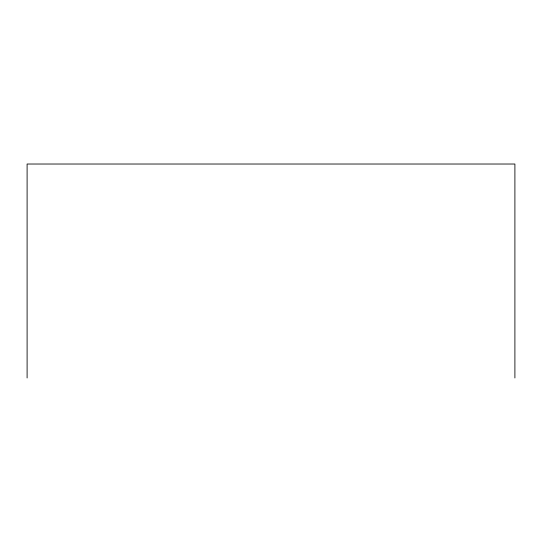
<?xml version="1.0" encoding="UTF-8"?>
<svg xmlns="http://www.w3.org/2000/svg" width="542" height="542" viewBox="0 0 542 542"><rect width="100%" height="100%" fill="white"/><g stroke="black" fill="none" stroke-linecap="round" stroke-linejoin="round"><path stroke-width="0.81" d="M514.9 377.977L514.9 164.023L27.1 164.023L27.1 377.977"/></g></svg>
